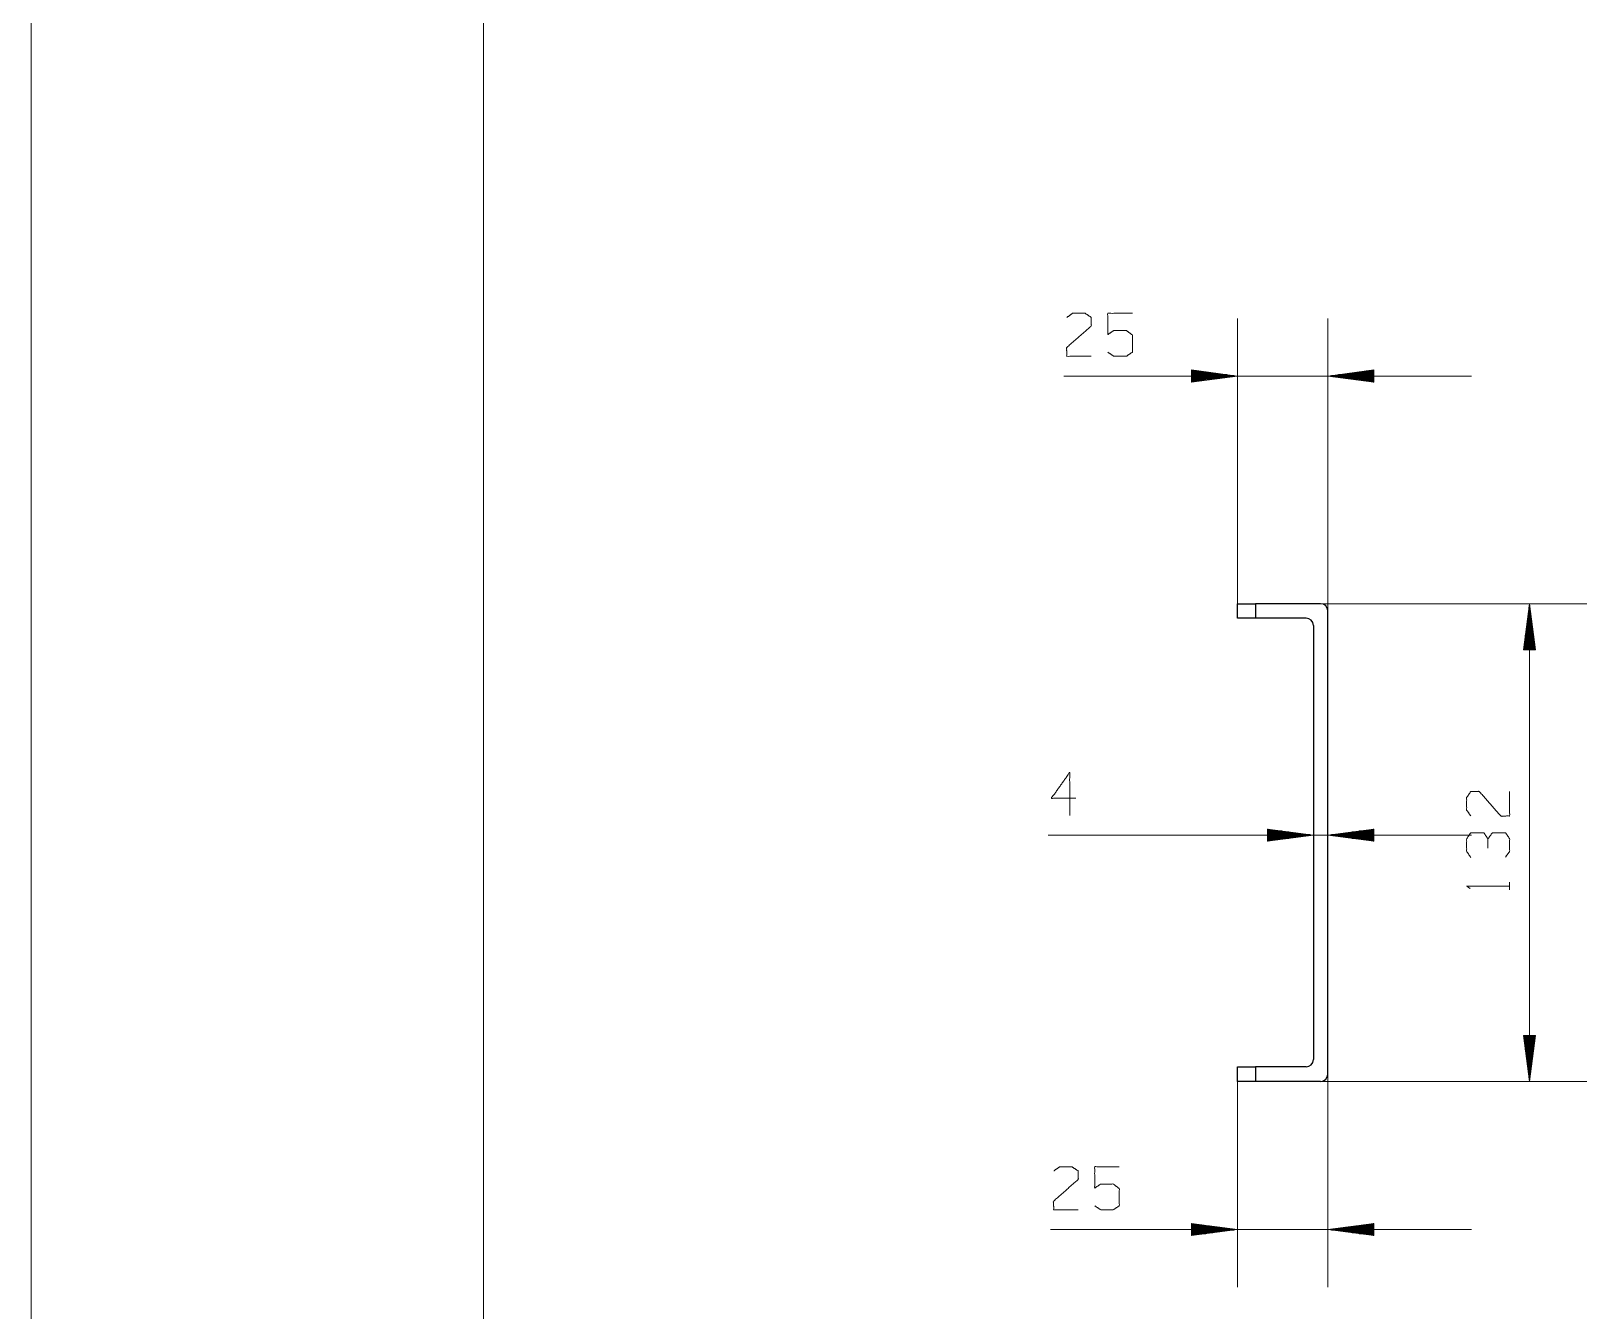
# Model space of a CAD drawing. Header units: millimetres. Extents: x 0 to 210, y 0 to 297.
# Drawn here: x 0 to 86, y 61.1 to 131.9 of the extents above; entities that cross this region are included whole.
import ezdxf

# ---------------------------------------------------------------- set-up
doc = ezdxf.new("R2010")
doc.units = ezdxf.units.MM
doc.layers.add('101', color=7, linetype='Continuous', true_color=0xffffff)

msp = doc.modelspace()

# ---------------------------------------------------------------- linework, layer by layer
at = {"layer": '101', "color": 133, "linetype": 'Continuous', "lineweight": 18}
for p, q in [((0, 297), (0, 0)), ((25, 292), (25, 5))]:
    msp.add_line(p, q, dxfattribs=at)
at = {"layer": '101', "color": 22, "linetype": 'Continuous', "lineweight": 18}
for p, q in [((66.651, 100.217), (66.651, 115.976)), ((71.651, 99.817), (71.651, 115.976)), ((79.589, 112.801), (57.054, 112.801)), ((64.111, 113.136), (64.111, 112.467)), ((66.651, 112.801), (64.111, 113.136)), ((64.111, 113.132), (64.143, 113.132)), ((64.111, 113.132), (64.143, 113.132)), ((64.111, 113.081), (64.529, 113.081)), ((64.111, 113.03), (64.915, 113.03)), ((64.111, 112.979), (65.301, 112.979)), ((64.111, 112.928), (65.687, 112.928)), ((64.111, 112.878), (66.073, 112.878)), ((64.111, 112.827), (66.459, 112.827)), ((64.111, 112.467), (66.651, 112.801)), ((64.111, 112.776), (66.459, 112.776)), ((64.111, 112.725), (66.073, 112.725)), ((64.111, 112.674), (65.687, 112.674)), ((64.111, 112.624), (65.301, 112.624)), ((74.191, 113.136), (71.651, 112.801)), ((71.651, 112.801), (74.191, 112.467)), ((74.191, 112.827), (71.844, 112.827)), ((74.191, 112.776), (71.844, 112.776)), ((74.191, 112.878), (72.23, 112.878)), ((74.191, 112.725), (72.23, 112.725)), ((74.191, 112.928), (72.616, 112.928)), ((74.191, 112.674), (72.616, 112.674)), ((74.191, 112.979), (73.002, 112.979)), ((74.191, 112.624), (73.002, 112.624)), ((74.191, 113.03), (73.388, 113.03)), ((74.191, 113.081), (73.774, 113.081)), ((74.191, 113.132), (74.16, 113.132)), ((74.191, 113.132), (74.16, 113.132)), ((74.191, 112.467), (74.191, 113.136)), ((64.111, 112.573), (64.915, 112.573)), ((64.111, 112.522), (64.529, 112.522)), ((64.111, 112.471), (64.143, 112.471)), ((64.111, 112.471), (64.143, 112.471)), ((74.191, 112.573), (73.388, 112.573)), ((74.191, 112.522), (73.774, 112.522)), ((74.191, 112.471), (74.16, 112.471)), ((74.191, 112.471), (74.16, 112.471)), ((71.251, 100.217), (85.962, 100.217)), ((82.787, 100.217), (82.453, 97.677)), ((82.762, 97.677), (82.762, 100.024)), ((82.787, 100.217), (82.787, 73.817)), ((83.121, 97.677), (82.787, 100.217)), ((82.812, 97.677), (82.812, 100.024)), ((82.609, 97.677), (82.609, 98.866)), ((82.66, 97.677), (82.66, 99.252)), ((82.711, 97.677), (82.711, 99.638)), ((82.863, 97.677), (82.863, 99.638)), ((82.914, 97.677), (82.914, 99.252)), ((82.965, 97.677), (82.965, 98.866)), ((82.508, 97.677), (82.508, 98.095)), ((82.558, 97.677), (82.558, 98.481)), ((83.016, 97.677), (83.016, 98.481)), ((83.066, 97.677), (83.066, 98.095)), ((82.453, 97.677), (83.121, 97.677)), ((82.457, 97.677), (82.457, 97.709)), ((82.457, 97.677), (82.457, 97.709)), ((83.117, 97.677), (83.117, 97.709)), ((83.117, 97.677), (83.117, 97.709)), ((68.311, 87.762), (68.311, 87.093)), ((70.851, 87.427), (68.311, 87.762)), ((68.311, 87.757), (68.343, 87.757)), ((68.311, 87.757), (68.343, 87.757)), ((68.311, 87.707), (68.729, 87.707)), ((74.191, 87.762), (71.651, 87.427)), ((74.191, 87.707), (73.774, 87.707)), ((74.191, 87.757), (74.16, 87.757)), ((74.191, 87.757), (74.16, 87.757)), ((74.191, 87.093), (74.191, 87.762)), ((79.589, 87.427), (56.202, 87.427)), ((68.311, 87.656), (69.115, 87.656)), ((68.311, 87.605), (69.501, 87.605)), ((68.311, 87.554), (69.887, 87.554)), ((68.311, 87.503), (70.273, 87.503)), ((68.311, 87.453), (70.659, 87.453)), ((68.311, 87.093), (70.851, 87.427)), ((68.311, 87.402), (70.659, 87.402)), ((68.311, 87.351), (70.273, 87.351)), ((68.311, 87.3), (69.887, 87.3)), ((68.311, 87.249), (69.501, 87.249)), ((68.311, 87.199), (69.115, 87.199)), ((68.311, 87.148), (68.729, 87.148)), ((68.311, 87.097), (68.343, 87.097)), ((68.311, 87.097), (68.343, 87.097)), ((71.651, 87.427), (74.191, 87.093)), ((74.191, 87.453), (71.844, 87.453)), ((74.191, 87.402), (71.844, 87.402)), ((74.191, 87.503), (72.23, 87.503)), ((74.191, 87.351), (72.23, 87.351)), ((74.191, 87.554), (72.616, 87.554)), ((74.191, 87.3), (72.616, 87.3)), ((74.191, 87.605), (73.002, 87.605)), ((74.191, 87.249), (73.002, 87.249)), ((74.191, 87.656), (73.388, 87.656)), ((74.191, 87.199), (73.388, 87.199)), ((74.191, 87.148), (73.774, 87.148)), ((74.191, 87.097), (74.16, 87.097)), ((74.191, 87.097), (74.16, 87.097)), ((82.453, 76.357), (82.787, 73.817)), ((83.121, 76.357), (82.453, 76.357)), ((82.457, 76.357), (82.457, 76.325)), ((82.457, 76.357), (82.457, 76.325)), ((82.508, 76.357), (82.508, 75.939)), ((82.558, 76.357), (82.558, 75.553)), ((82.609, 76.357), (82.609, 75.167)), ((82.66, 76.357), (82.66, 74.782)), ((82.711, 76.357), (82.711, 74.396)), ((82.762, 76.357), (82.762, 74.01)), ((82.787, 73.817), (83.121, 76.357)), ((82.812, 76.357), (82.812, 74.01)), ((82.863, 76.357), (82.863, 74.396)), ((82.914, 76.357), (82.914, 74.782)), ((82.965, 76.357), (82.965, 75.167)), ((83.016, 76.357), (83.016, 75.553)), ((83.066, 76.357), (83.066, 75.939)), ((83.117, 76.357), (83.117, 76.325)), ((83.117, 76.357), (83.117, 76.325)), ((71.651, 74.217), (71.651, 62.448)), ((66.651, 73.817), (66.651, 62.448)), ((71.251, 73.817), (85.962, 73.817)), ((79.589, 65.623), (56.33, 65.623)), ((66.651, 65.623), (64.111, 65.958)), ((64.111, 65.958), (64.111, 65.289)), ((64.111, 65.953), (64.143, 65.953)), ((64.111, 65.953), (64.143, 65.953)), ((64.111, 65.903), (64.529, 65.903)), ((64.111, 65.852), (64.915, 65.852)), ((64.111, 65.801), (65.301, 65.801)), ((64.111, 65.75), (65.687, 65.75)), ((64.111, 65.699), (66.073, 65.699)), ((64.111, 65.649), (66.459, 65.649)), ((64.111, 65.289), (66.651, 65.623)), ((64.111, 65.598), (66.459, 65.598)), ((64.111, 65.547), (66.073, 65.547)), ((64.111, 65.496), (65.687, 65.496)), ((64.111, 65.445), (65.301, 65.445)), ((64.111, 65.395), (64.915, 65.395)), ((64.111, 65.344), (64.529, 65.344)), ((74.191, 65.958), (71.651, 65.623)), ((71.651, 65.623), (74.191, 65.289)), ((74.191, 65.649), (71.844, 65.649)), ((74.191, 65.598), (71.844, 65.598)), ((74.191, 65.699), (72.23, 65.699)), ((74.191, 65.547), (72.23, 65.547)), ((74.191, 65.75), (72.616, 65.75)), ((74.191, 65.496), (72.616, 65.496)), ((74.191, 65.801), (73.002, 65.801)), ((74.191, 65.445), (73.002, 65.445)), ((74.191, 65.852), (73.388, 65.852)), ((74.191, 65.395), (73.388, 65.395)), ((74.191, 65.903), (73.774, 65.903)), ((74.191, 65.344), (73.774, 65.344)), ((74.191, 65.953), (74.16, 65.953)), ((74.191, 65.953), (74.16, 65.953)), ((74.191, 65.289), (74.191, 65.958)), ((64.111, 65.293), (64.143, 65.293)), ((64.111, 65.293), (64.143, 65.293)), ((74.191, 65.293), (74.16, 65.293)), ((74.191, 65.293), (74.16, 65.293))]:
    msp.add_line(p, q, dxfattribs=at)
at = {"layer": '101', "color": 72, "linetype": 'Continuous', "lineweight": 25}
for p, q in [((66.651, 99.417), (66.651, 100.217)), ((66.651, 100.217), (67.651, 100.217)), ((71.251, 100.217), (67.651, 100.217)), ((67.651, 100.217), (67.651, 99.417)), ((71.651, 74.217), (71.651, 99.817)), ((67.651, 99.417), (66.651, 99.417)), ((70.451, 99.417), (67.651, 99.417)), ((70.851, 99.017), (70.851, 75.017)), ((66.651, 74.617), (67.651, 74.617)), ((66.651, 73.817), (66.651, 74.617)), ((70.451, 74.617), (67.651, 74.617)), ((67.651, 74.617), (67.651, 73.817)), ((67.651, 73.817), (66.651, 73.817)), ((71.251, 73.817), (67.651, 73.817))]:
    msp.add_line(p, q, dxfattribs=at)
at = {"layer": '101', "color": 72, "linetype": 'Continuous', "lineweight": 18}
msp.add_line((81.694, 84.397), (81.694, 84.821), dxfattribs=at)
at = {"layer": '101', "color": 72, "linetype": 'Continuous', "lineweight": 25}
for centre, start, end in [((71.251, 99.817), 0, 90), ((70.451, 99.017), 0, 90), ((70.451, 75.017), 270, 0), ((71.251, 74.217), 270, 0)]:
    msp.add_arc(centre, 0.4, start, end, dxfattribs=at)
at = {"layer": '101', "color": 72, "linetype": 'Continuous', "lineweight": 18}
for points, knots in [([(57.231, 116.044), (57.549, 116.269), (58.238, 116.269), (58.574, 116.044), (58.574, 115.569), (57.213, 114.369), (57.231, 113.894), (58.574, 113.894)], [0, 0, 0.069692, 0.192978, 0.265274, 0.350227, 0.67474, 0.759752, 1, 1]), ([(59.489, 114.119), (59.825, 113.894), (60.515, 113.894), (60.85, 114.119), (60.85, 115.069), (60.515, 115.319), (59.825, 115.319), (59.489, 115.094), (59.489, 116.269), (60.85, 116.269)], [0, 0, 0.062228, 0.168344, 0.230572, 0.376816, 0.441265, 0.547381, 0.609609, 0.79049, 1, 1]), ([(57.722, 89.47), (56.379, 89.47), (57.386, 90.895), (57.386, 88.52)], [0, 0, 0.24587, 0.565295, 1, 1]), ([(79.544, 88.491), (79.319, 88.809), (79.319, 89.498), (79.544, 89.834), (80.019, 89.834), (81.219, 88.473), (81.694, 88.491), (81.694, 89.834)], [0, 0, 0.069692, 0.192978, 0.265274, 0.350227, 0.67474, 0.759752, 1, 1]), ([(80.494, 87.222), (80.269, 87.557), (79.544, 87.557), (79.319, 87.222), (79.319, 86.532), (79.544, 86.196)], [0, 0, 0.153875, 0.429853, 0.583728, 0.846125, 1, 1]), ([(81.469, 86.214), (81.694, 86.532), (81.694, 87.222), (81.469, 87.557), (80.744, 87.557), (80.494, 87.222), (80.494, 86.709)], [0, 0, 0.124121, 0.343687, 0.472445, 0.703376, 0.836731, 1, 1]), ([(79.519, 84.468), (79.319, 84.609), (81.694, 84.609)], [0, 0, 0.093489, 1, 1]), ([(56.507, 68.866), (56.825, 69.091), (57.515, 69.091), (57.85, 68.866), (57.85, 68.391), (56.489, 67.191), (56.507, 66.716), (57.85, 66.716)], [0, 0, 0.069693, 0.192977, 0.265273, 0.350227, 0.674741, 0.759753, 1, 1]), ([(58.766, 66.941), (59.102, 66.716), (59.791, 66.716), (60.127, 66.941), (60.127, 67.891), (59.791, 68.141), (59.102, 68.141), (58.766, 67.916), (58.766, 69.091), (60.127, 69.091)], [0, 0, 0.062228, 0.168344, 0.230572, 0.376816, 0.441265, 0.547381, 0.609609, 0.79049, 1, 1])]:
    msp.add_open_spline(points, degree=1, knots=knots, dxfattribs=at)

doc.saveas('drawing.dxf')
